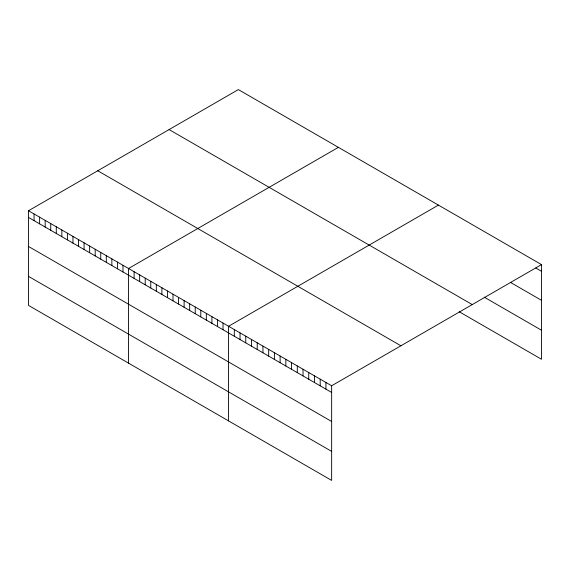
<?xml version="1.0" encoding="UTF-8"?>
<svg xmlns="http://www.w3.org/2000/svg" width="570" height="570" viewBox="0 0 570 570"><rect width="100%" height="100%" fill="white"/><g stroke="black" fill="none" stroke-linecap="round" stroke-linejoin="round"><path stroke-width="0.85" d="M28.5 210.743L331.647 385.762L331.647 480.41L28.5 305.392L28.5 210.743L238.353 89.59L541.5 264.608L541.5 359.257L459.185 311.733M338.388 147.345L128.542 268.498L128.542 363.147M438.43 205.1L228.577 326.254L228.577 420.909M331.647 385.762L541.5 264.608M535.772 267.986L541.5 271.291M510.72 282.549L541.5 300.319M484.236 297.169L541.5 330.23M169.098 129.568L472.252 304.587M97.748 170.758L400.902 345.783M28.5 217.427L331.647 392.452M28.5 246.454L331.647 421.479M28.5 276.365L331.647 451.383M325.926 382.456L325.926 389.146M320.197 379.15L320.197 385.84M314.469 375.844L314.469 382.534M308.748 372.538L308.748 379.228M303.019 369.232L303.019 375.922M297.291 365.926L297.291 372.616M291.569 362.62L291.569 369.31M285.841 359.314L285.841 366.004M280.112 356.008L280.112 362.698M274.391 352.702L274.391 359.392M268.662 349.396L268.662 356.086M262.934 346.09L262.934 352.78M257.213 342.784L257.213 349.474M251.484 339.478L251.484 346.168M245.756 336.172L245.756 342.862M240.034 332.866L240.034 339.556M234.306 329.56L234.306 336.25M223.02 323.048L223.02 329.731M217.462 319.841L217.462 326.524M211.905 316.628L211.905 323.318M206.347 313.422L206.347 320.105M200.79 310.215L200.79 316.899M195.232 307.002L195.232 313.692M189.675 303.796L189.675 310.479M184.117 300.589L184.117 307.273M178.56 297.376L178.56 304.067M173.002 294.17L173.002 300.853M167.445 290.964L167.445 297.647M161.887 287.75L161.887 294.441M156.33 284.544L156.33 291.227M150.772 281.338L150.772 288.021M145.215 278.124L145.215 284.808M139.657 274.918L139.657 281.601M134.1 271.712L134.1 278.395M122.985 265.292L122.985 271.976M117.427 262.079L117.427 268.769M111.862 258.873L111.862 265.556M106.305 255.666L106.305 262.35M100.748 252.453L100.748 259.143M95.19 249.247L95.19 255.93M89.633 246.041L89.633 252.724M84.075 242.827L84.075 249.518M78.517 239.621L78.517 246.304M72.96 236.415L72.96 243.098M67.403 233.201L67.403 239.892M61.845 229.995L61.845 236.678M56.288 226.789L56.288 233.472M50.73 223.575L50.73 230.266M45.172 220.369L45.172 227.052M39.615 217.163L39.615 223.846M34.057 213.95L34.057 220.64"/></g></svg>
